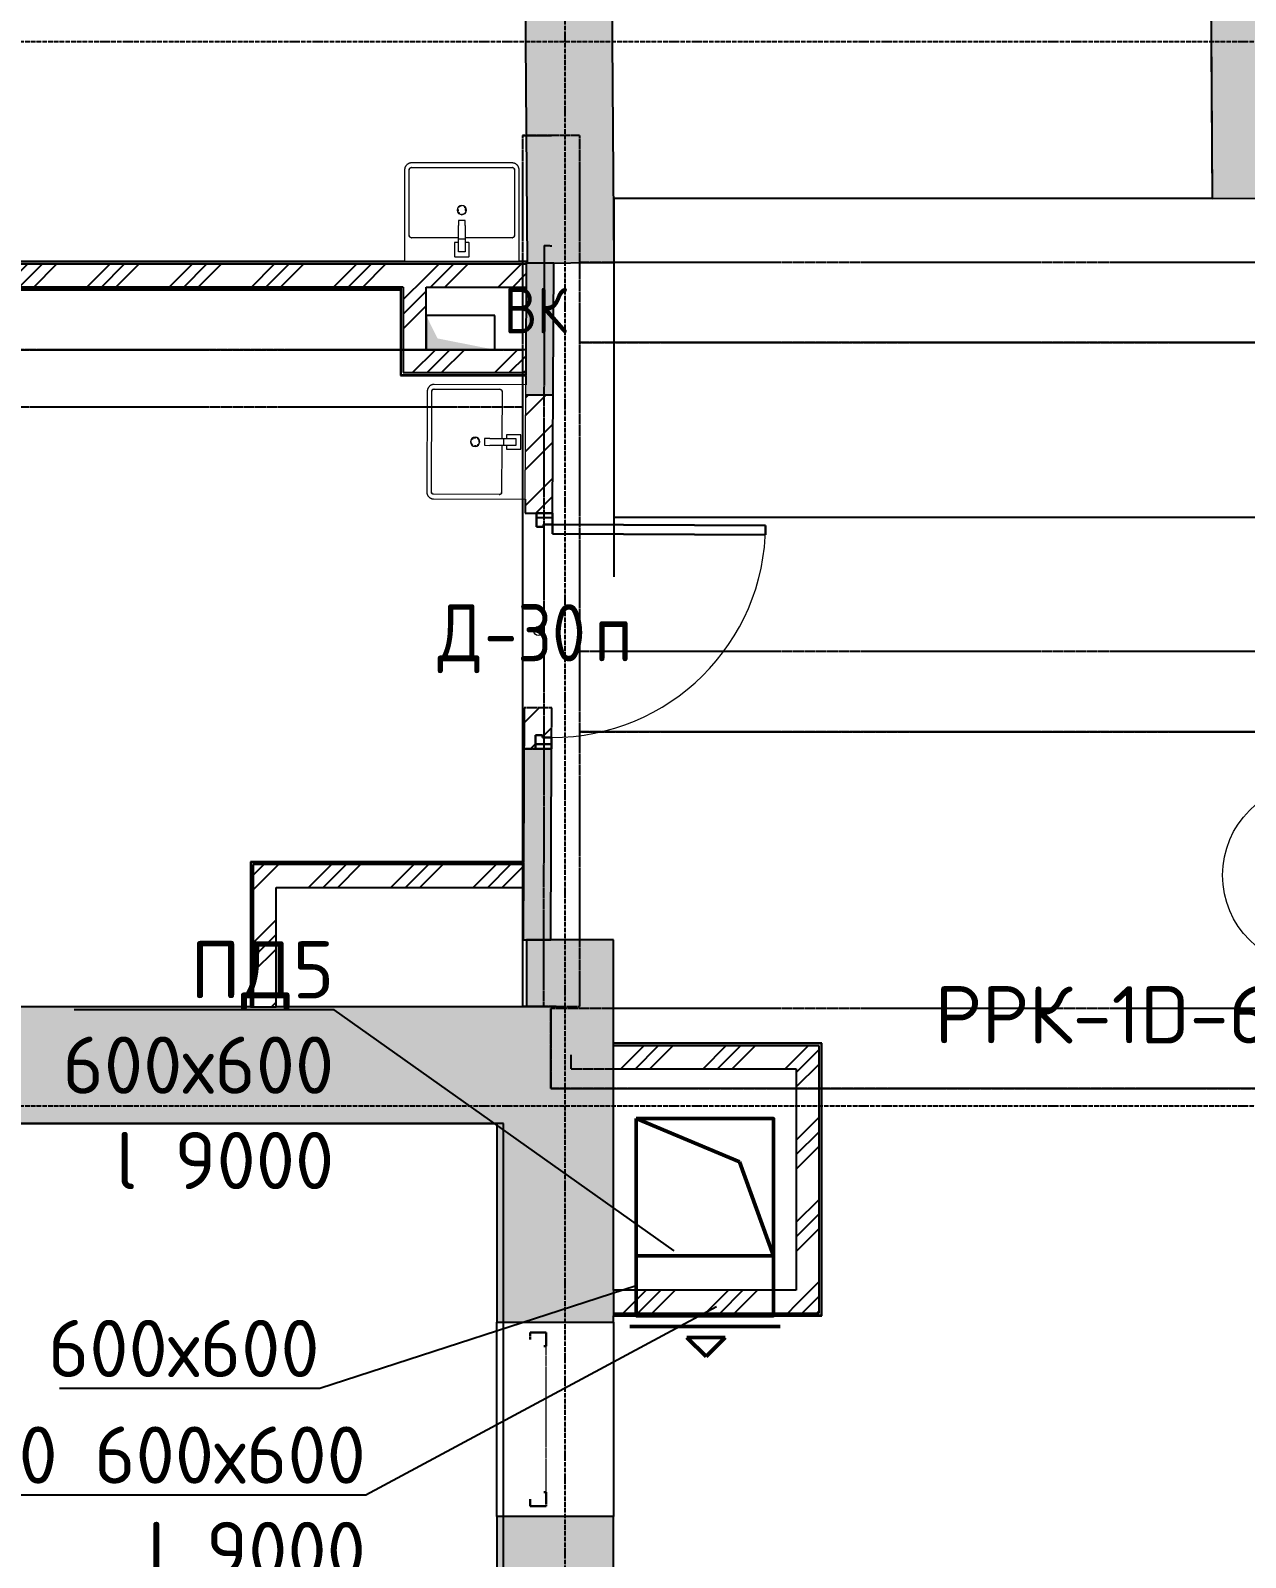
# Model space of a CAD drawing. Header units: millimetres. Extents: x -33838 to 476301, y -41806 to 120107.
# Drawn here: x 106364 to 111670, y 6783 to 13455 of the extents above; entities that cross this region are included whole.
import ezdxf
from ezdxf import colors
from ezdxf.entities.mleader import LeaderData, LeaderLine
from ezdxf.math import Vec2, Vec3

# ---------------------------------------------------------------- set-up
doc = ezdxf.new("R2010")
doc.units = ezdxf.units.MM
for name, pattern in [('ADSK_Линия сетки', [25, 20, -2.5, 0, -2.5]), ('ADSK_Сверху', [4.5, 3, -1.5]), ('ADSK_Снесено', [4.5, 3, -1.5])]:
    doc.linetypes.add(name, pattern=pattern)
for name, color, linetype, lineweight, true_color in [('_ Окна', 5, 'Continuous', 30, 0x0000ff), ('Линии', 7, 'Continuous', 9, 0x00a600), ('Стены внутренние', 5, 'Continuous', 18, 0x0000ff), ('Стены наружные', 1, 'ADSK_Снесено', 18, 0xff0000), ('Стены штриховка', 5, 'Continuous', 18, 0x0000ff)]:
    doc.layers.add(name, color=color, linetype=linetype, lineweight=lineweight, true_color=true_color)
for name, color, linetype, lineweight in [('Аннотация', 7, 'Continuous', 9), ('Двери', 251, 'Continuous', 18), ('Каркас', 7, 'Continuous', 18), ('Марки дверей', 7, 'Continuous', 20), ('Марки помещений', 7, 'Continuous', 20), ('Окна', 251, 'Continuous', 18), ('ПОДПОР', 1, 'Continuous', 50), ('Сантехника', 251, 'Continuous', 18), ('Узлы', 7, 'Continuous', 18)]:
    doc.layers.add(name, color=color, linetype=linetype, lineweight=lineweight)
doc.styles.add('GOST Common_1', font='GOST Common_0.ttf', dxfattribs={"width": 0.9, "height": 200})
doc.styles.add('GOST Common_2', font='GOST Common_0.ttf', dxfattribs={"width": 0.9, "height": 250})
doc.styles.add('ISOCPEUR', font='isocpeur.ttf', dxfattribs={"height": 250})
pattern_1 = [(45, (108139.4, 150), (-179.605, 179.605), []), (45, (108202.9, 150), (0, 359.2102), []), (45, (108075.9, 150), (0, 359.2102), [])]

# ---------------------------------------------------------------- blocks, each defined once
blk = doc.blocks.new('Витраж-тент со смещением вовне - 60мм 30 сдвиг-1466941-02 План 2-го этажа маркировочный')
at = {"layer": '_ Окна', "color": 161, "linetype": 'ADSK_Сверху', "true_color": 0xaaaaff}
for p, q in [((-379, 25), (-379, -45)), ((-379, 25), (-349, 25)), ((-379, -45), (-379, 25)), ((379, 25), (349, 25)), ((379, -45), (379, 25)), ((379, -45), (379, 25)), ((-319, -45), (-379, -45)), ((-319, -35), (-319, -45)), ((319, -35), (319, -45)), ((319, -45), (379, -45))]:
    blk.add_line(p, q, dxfattribs=at)
at = {"layer": 'Окна', "color": 161, "linetype": 'ADSK_Сверху', "true_color": 0xaaaaff}
blk.add_line((-319, -45), (319, -45), dxfattribs=at)
blk = doc.blocks.new('AC_Дверь_Однопольная - Д-30п 1030х2200h-1983132-02 План 2-го этажа маркировочный')
at = {"layer": 'Двери', "lineweight": 30}
for p, q in [((-465, 990), (-425, 990)), ((-465, 60), (-465, 990)), ((-425, 990), (-425, 60)), ((-515, 60), (-495, 60)), ((-515, -10), (-515, 60)), ((-495, 60), (-465, 60)), ((-495, -10), (-495, 60)), ((-495, 60), (-495, -10)), ((-425, 60), (-465, 60)), ((-465, 60), (-465, 20)), ((-465, 20), (-455, 20)), ((-455, 20), (-455, -10)), ((455, 20), (465, 20)), ((455, -10), (455, 20)), ((465, 60), (495, 60)), ((465, 20), (465, 60)), ((495, 60), (495, -10)), ((495, 60), (515, 60)), ((495, -10), (495, 60)), ((515, 60), (515, -10)), ((-495, -10), (-515, -10)), ((-455, -10), (-495, -10)), ((495, -10), (455, -10)), ((515, -10), (495, -10))]:
    blk.add_line(p, q, dxfattribs=at)
at = {"layer": 'Двери'}
blk.add_arc((-465, 60), 930, 0, 90, dxfattribs=at)
blk = doc.blocks.new('Parametric_Porcelain_bathroom_sink_20774 - 500х430мм-V216-02 План 2-го этажа маркировочный')
at = {"layer": 'Сантехника'}
for p, q in [((-125, 406), (-125, 6)), ((-105, 119.2), (-105, 406)), ((345, 436), (-95, 436)), ((-95, 416), (345, 416)), ((355, 406), (355, 119.2)), ((375, 6), (375, 406)), ((140, 185.1), (110, 185.1)), ((110, 185.1), (110, 162.1)), ((140, 185.1), (110, 185.1)), ((110, 102.5), (110, 162.1)), ((140, 162.1), (140, 185.1)), ((140, 162.1), (140, 102.5)), ((110, 109.2), (-95, 109.2)), ((93.2, 87.2), (93.2, 27.6)), ((110, 89.1), (95.1, 89.1)), ((110, 67.5), (110, 102.5)), ((140, 102.5), (110, 102.5)), ((110, 47.5), (110, 67.5)), ((345, 109.2), (140, 109.2)), ((140, 102.5), (140, 67.5)), ((154.6, 89.1), (140, 89.1)), ((140, 67.5), (140, 47.5)), ((156.5, 27.6), (156.5, 87.2)), ((-125, 6), (-120, 6)), ((-120, 6), (-115, 6)), ((-115, 6), (365, 6)), ((94.7, 26.1), (155, 26.1)), ((140, 47.5), (110, 47.5)), ((365, 6), (370, 6)), ((370, 6), (375, 6))]:
    blk.add_line(p, q, dxfattribs=at)
at = {"layer": 'Сантехника', "flags": 128}
for points in [[(-95, 436), (-96.2, 436), (-97.4, 435.9), (-98.6, 435.8), (-99.8, 435.6), (-101, 435.4), (-102.1, 435.1), (-103.3, 434.8), (-104.4, 434.5), (-105.6, 434.1), (-106.7, 433.6), (-107.8, 433.1), (-108.9, 432.6), (-109.9, 432), (-110.9, 431.4), (-111.9, 430.8), (-112.9, 430.1), (-113.9, 429.3), (-114.8, 428.6), (-115.7, 427.7), (-116.5, 426.9), (-117.3, 426), (-118.1, 425.1), (-118.9, 424.2), (-119.6, 423.2), (-120.2, 422.2), (-120.9, 421.2), (-121.5, 420.1), (-122, 419.1), (-122.5, 418), (-123, 416.9), (-123.4, 415.7), (-123.7, 414.6), (-124.1, 413.4), (-124.3, 412.3), (-124.6, 411.1), (-124.7, 409.9), (-124.9, 408.7), (-125, 407.5), (-125, 406.3), (-125, 406)], [(-105, 406), (-105, 406.4), (-105, 406.8), (-104.9, 407.2), (-104.9, 407.6), (-104.8, 408), (-104.7, 408.4), (-104.6, 408.8), (-104.5, 409.1), (-104.4, 409.5), (-104.2, 409.9), (-104, 410.3), (-103.9, 410.6), (-103.7, 411), (-103.5, 411.3), (-103.3, 411.6), (-103, 412), (-102.8, 412.3), (-102.5, 412.6), (-102.2, 412.9), (-102, 413.2), (-101.7, 413.4), (-101.4, 413.7), (-101.1, 414), (-100.7, 414.2), (-100.4, 414.4), (-100.1, 414.6), (-99.7, 414.8), (-99.4, 415), (-99, 415.2), (-98.6, 415.3), (-98.2, 415.5), (-97.9, 415.6), (-97.5, 415.7), (-97.1, 415.8), (-96.7, 415.9), (-96.3, 415.9), (-95.9, 416), (-95.5, 416), (-95.1, 416), (-95, 416)], [(-104.9, 407.3), (-105, 406.9), (-105, 406.5), (-105, 406.1), (-105, 406)], [(-101, 414), (-101.3, 413.8), (-101.6, 413.5), (-101.9, 413.2), (-102.2, 413), (-102.4, 412.7)], [(-95, 416), (-95.4, 416), (-95.8, 416), (-96.2, 415.9), (-96.6, 415.9)], [(375, 406), (375, 407.2), (374.9, 408.4), (374.8, 409.6), (374.6, 410.8), (374.4, 412), (374.1, 413.1), (373.8, 414.3), (373.5, 415.4), (373.1, 416.6), (372.6, 417.7), (372.1, 418.8), (371.6, 419.9), (371, 420.9), (370.4, 421.9), (369.8, 422.9), (369.1, 423.9), (368.3, 424.9), (367.6, 425.8), (366.7, 426.7), (365.9, 427.5), (365, 428.3), (364.1, 429.1), (363.2, 429.9), (362.2, 430.6), (361.2, 431.2), (360.2, 431.9), (359.1, 432.5), (358.1, 433), (357, 433.5), (355.9, 434), (354.7, 434.4), (353.6, 434.7), (352.4, 435.1), (351.3, 435.3), (350.1, 435.6), (348.9, 435.7), (347.7, 435.9), (346.5, 436), (345.3, 436), (345, 436)], [(346.3, 415.9), (345.9, 416), (345.5, 416), (345.1, 416), (345, 416)], [(345, 416), (345.4, 416), (345.8, 416), (346.2, 415.9), (346.6, 415.9), (347, 415.8), (347.4, 415.7), (347.8, 415.6), (348.1, 415.5), (348.5, 415.4), (348.9, 415.2), (349.3, 415), (349.6, 414.9), (350, 414.7), (350.3, 414.5), (350.6, 414.3), (351, 414), (351.3, 413.8), (351.6, 413.5), (351.9, 413.2), (352.2, 413), (352.4, 412.7), (352.7, 412.4), (353, 412.1), (353.2, 411.7), (353.4, 411.4), (353.6, 411.1), (353.8, 410.7), (354, 410.4), (354.2, 410), (354.3, 409.6), (354.5, 409.2), (354.6, 408.9), (354.7, 408.5), (354.8, 408.1), (354.9, 407.7), (354.9, 407.3), (355, 406.9), (355, 406.5), (355, 406.1), (355, 406)], [(353, 412), (352.8, 412.3), (352.5, 412.6), (352.2, 412.9), (352, 413.2), (351.7, 413.4)], [(355, 406), (355, 406.4), (355, 406.8), (354.9, 407.2), (354.9, 407.6)], [(-105, 119.2), (-105, 118.8), (-105, 118.4), (-104.9, 118), (-104.9, 117.6)], [(-95, 109.2), (-95.4, 109.2), (-95.8, 109.2), (-96.2, 109.2), (-96.6, 109.3), (-97, 109.4), (-97.4, 109.5), (-97.8, 109.6), (-98.1, 109.7), (-98.5, 109.8), (-98.9, 110), (-99.3, 110.1), (-99.6, 110.3), (-100, 110.5), (-100.3, 110.7), (-100.6, 110.9), (-101, 111.2), (-101.3, 111.4), (-101.6, 111.7), (-101.9, 111.9), (-102.2, 112.2), (-102.4, 112.5), (-102.7, 112.8), (-103, 113.1), (-103.2, 113.4), (-103.4, 113.8), (-103.6, 114.1), (-103.8, 114.5), (-104, 114.8), (-104.2, 115.2), (-104.3, 115.5), (-104.5, 115.9), (-104.6, 116.3), (-104.7, 116.7), (-104.8, 117.1), (-104.9, 117.5), (-104.9, 117.9), (-105, 118.3), (-105, 118.7), (-105, 119.1), (-105, 119.2)], [(-103, 113.2), (-102.8, 112.9), (-102.5, 112.6), (-102.2, 112.3), (-102, 112), (-101.7, 111.7)], [(-96.3, 109.3), (-95.9, 109.2), (-95.5, 109.2), (-95.1, 109.2), (-95, 109.2)], [(355, 119.2), (355, 118.8), (355, 118.4), (354.9, 118), (354.9, 117.6), (354.8, 117.2), (354.7, 116.8), (354.6, 116.4), (354.5, 116), (354.4, 115.6), (354.2, 115.3), (354, 114.9), (353.9, 114.6), (353.7, 114.2), (353.5, 113.9), (353.3, 113.5), (353, 113.2), (352.8, 112.9), (352.5, 112.6), (352.2, 112.3), (352, 112), (351.7, 111.7), (351.4, 111.5), (351.1, 111.2), (350.7, 111), (350.4, 110.8), (350.1, 110.5), (349.7, 110.4), (349.4, 110.2), (349, 110), (348.6, 109.9), (348.2, 109.7), (347.9, 109.6), (347.5, 109.5), (347.1, 109.4), (346.7, 109.3), (346.3, 109.3), (345.9, 109.2), (345.5, 109.2), (345.1, 109.2), (345, 109.2)], [(345, 109.2), (345.4, 109.2), (345.8, 109.2), (346.2, 109.2), (346.6, 109.3)], [(351, 111.2), (351.3, 111.4), (351.6, 111.7), (351.9, 111.9), (352.2, 112.2), (352.4, 112.5)], [(354.9, 117.9), (355, 118.3), (355, 118.7), (355, 119.1), (355, 119.2)]]:
    blk.add_lwpolyline(points, dxfattribs=at)
at = {"layer": 'Сантехника'}
for centre, radius, start, end in [((125, 230), 20, 0, 180), ((125, 230), 20, 180, 360), ((125, 230), 18.2, 165.15778, 180), ((125, 230), 18.2, 180, 191.34075), ((125, 230), 16.3, 175.36727, 180), ((125, 230), 16.3, 175.36727, 180), ((125, 230), 16.3, 180, 198.62064), ((125, 230), 16.3, 180, 198.62064), ((125, 230), 18.2, 208.98332, 218.99535), ((125, 230), 18.2, 95.84531, 146.66266), ((125, 230), 16.3, 216.87489, 225), ((125, 230), 16.3, 216.87489, 225), ((125, 230), 18.2, 225, 229.4056), ((125, 230), 18.2, 232.75928, 242.71908), ((125, 230), 18.2, 265.13096, 274.18327), ((125, 230), 18.2, 85.13096, 94.18327), ((125, 230), 18.2, 275.84531, 326.66266), ((125, 230), 18.2, 52.75928, 62.71908), ((125, 230), 16.3, 36.87489, 45), ((125, 230), 16.3, 36.87489, 45), ((125, 230), 18.2, 45, 49.4056), ((125, 230), 18.2, 28.98332, 39.73377), ((125, 230), 16.3, 0, 18.62064), ((125, 230), 16.3, 0, 18.62064), ((125, 230), 16.3, 355.36727, 360), ((125, 230), 16.3, 355.36727, 360), ((125, 230), 18.2, 345.15778, 360), ((125, 230), 18.2, 0, 11.34075), ((95.1, 87.2), 1.87, 90, 180), ((95.1, 87.2), 1.87, 120, 150), ((95.1, 87.2), 1.87, 120, 150), ((95.1, 87.2), 1.87, 120, 150), ((154.6, 87.2), 1.87, 0, 90), ((154.6, 87.2), 1.87, 30, 60), ((154.6, 87.2), 1.87, 30, 60), ((154.6, 87.2), 1.87, 30, 60), ((94.7, 27.6), 1.49, 180, 270), ((155, 27.6), 1.49, 270, 360)]:
    blk.add_arc(centre, radius, start, end, dxfattribs=at)
blk = doc.blocks.new('Parametric_Porcelain_bathroom_sink_20774 - 500х430мм-2098794-02 План 2-го этажа маркировочный')
at = {"layer": 'Сантехника'}
for p, q in [((-125, 410), (-125, 10)), ((-105, 123.2), (-105, 410)), ((345, 440), (-95, 440)), ((-95, 420), (345, 420)), ((355, 410), (355, 123.2)), ((375, 10), (375, 410)), ((140, 189.1), (110, 189.1)), ((110, 189.1), (110, 166.1)), ((140, 189.1), (110, 189.1)), ((110, 106.5), (110, 166.1)), ((140, 166.1), (140, 189.1)), ((140, 166.1), (140, 106.5)), ((110, 113.2), (-95, 113.2)), ((93.2, 91.2), (93.2, 31.6)), ((110, 93.1), (95.1, 93.1)), ((110, 71.5), (110, 106.5)), ((140, 106.5), (110, 106.5)), ((110, 51.5), (110, 71.5)), ((345, 113.2), (140, 113.2)), ((140, 106.5), (140, 71.5)), ((154.6, 93.1), (140, 93.1)), ((140, 71.5), (140, 51.5)), ((156.5, 31.6), (156.5, 91.2)), ((-125, 10), (-120, 10)), ((-120, 10), (-115, 10)), ((-115, 10), (365, 10)), ((94.7, 30.1), (155, 30.1)), ((140, 51.5), (110, 51.5)), ((365, 10), (370, 10)), ((370, 10), (375, 10))]:
    blk.add_line(p, q, dxfattribs=at)
at = {"layer": 'Сантехника', "flags": 128}
for points in [[(-95, 440), (-96.2, 440), (-97.4, 439.9), (-98.6, 439.8), (-99.8, 439.6), (-101, 439.4), (-102.1, 439.1), (-103.3, 438.8), (-104.4, 438.5), (-105.6, 438.1), (-106.7, 437.6), (-107.8, 437.1), (-108.9, 436.6), (-109.9, 436), (-110.9, 435.4), (-111.9, 434.8), (-112.9, 434.1), (-113.9, 433.3), (-114.8, 432.6), (-115.7, 431.7), (-116.5, 430.9), (-117.3, 430), (-118.1, 429.1), (-118.9, 428.2), (-119.6, 427.2), (-120.2, 426.2), (-120.9, 425.2), (-121.5, 424.1), (-122, 423.1), (-122.5, 422), (-123, 420.9), (-123.4, 419.7), (-123.7, 418.6), (-124.1, 417.4), (-124.3, 416.3), (-124.6, 415.1), (-124.7, 413.9), (-124.9, 412.7), (-125, 411.5), (-125, 410.3), (-125, 410)], [(-105, 410), (-105, 410.4), (-105, 410.8), (-104.9, 411.2), (-104.9, 411.6), (-104.8, 412), (-104.7, 412.4), (-104.6, 412.8), (-104.5, 413.1), (-104.4, 413.5), (-104.2, 413.9), (-104, 414.3), (-103.9, 414.6), (-103.7, 415), (-103.5, 415.3), (-103.3, 415.6), (-103, 416), (-102.8, 416.3), (-102.5, 416.6), (-102.2, 416.9), (-102, 417.2), (-101.7, 417.4), (-101.4, 417.7), (-101.1, 418), (-100.7, 418.2), (-100.4, 418.4), (-100.1, 418.6), (-99.7, 418.8), (-99.4, 419), (-99, 419.2), (-98.6, 419.3), (-98.2, 419.5), (-97.9, 419.6), (-97.5, 419.7), (-97.1, 419.8), (-96.7, 419.9), (-96.3, 419.9), (-95.9, 420), (-95.5, 420), (-95.1, 420), (-95, 420)], [(-104.9, 411.3), (-105, 410.9), (-105, 410.5), (-105, 410.1), (-105, 410)], [(-101, 418), (-101.3, 417.8), (-101.6, 417.5), (-101.9, 417.2), (-102.2, 417), (-102.4, 416.7)], [(-95, 420), (-95.4, 420), (-95.8, 420), (-96.2, 419.9), (-96.6, 419.9)], [(375, 410), (375, 411.2), (374.9, 412.4), (374.8, 413.6), (374.6, 414.8), (374.4, 416), (374.1, 417.1), (373.8, 418.3), (373.5, 419.4), (373.1, 420.6), (372.6, 421.7), (372.1, 422.8), (371.6, 423.9), (371, 424.9), (370.4, 425.9), (369.8, 426.9), (369.1, 427.9), (368.3, 428.9), (367.6, 429.8), (366.7, 430.7), (365.9, 431.5), (365, 432.3), (364.1, 433.1), (363.2, 433.9), (362.2, 434.6), (361.2, 435.2), (360.2, 435.9), (359.1, 436.5), (358.1, 437), (357, 437.5), (355.9, 438), (354.7, 438.4), (353.6, 438.7), (352.4, 439.1), (351.3, 439.3), (350.1, 439.6), (348.9, 439.7), (347.7, 439.9), (346.5, 440), (345.3, 440), (345, 440)], [(346.3, 419.9), (345.9, 420), (345.5, 420), (345.1, 420), (345, 420)], [(345, 420), (345.4, 420), (345.8, 420), (346.2, 419.9), (346.6, 419.9), (347, 419.8), (347.4, 419.7), (347.8, 419.6), (348.1, 419.5), (348.5, 419.4), (348.9, 419.2), (349.3, 419), (349.6, 418.9), (350, 418.7), (350.3, 418.5), (350.6, 418.3), (351, 418), (351.3, 417.8), (351.6, 417.5), (351.9, 417.2), (352.2, 417), (352.4, 416.7), (352.7, 416.4), (353, 416.1), (353.2, 415.7), (353.4, 415.4), (353.6, 415.1), (353.8, 414.7), (354, 414.4), (354.2, 414), (354.3, 413.6), (354.5, 413.2), (354.6, 412.9), (354.7, 412.5), (354.8, 412.1), (354.9, 411.7), (354.9, 411.3), (355, 410.9), (355, 410.5), (355, 410.1), (355, 410)], [(353, 416), (352.8, 416.3), (352.5, 416.6), (352.2, 416.9), (352, 417.2), (351.7, 417.4)], [(355, 410), (355, 410.4), (355, 410.8), (354.9, 411.2), (354.9, 411.6)], [(-105, 123.2), (-105, 122.8), (-105, 122.4), (-104.9, 122), (-104.9, 121.6)], [(-95, 113.2), (-95.4, 113.2), (-95.8, 113.2), (-96.2, 113.2), (-96.6, 113.3), (-97, 113.4), (-97.4, 113.5), (-97.8, 113.6), (-98.1, 113.7), (-98.5, 113.8), (-98.9, 114), (-99.3, 114.1), (-99.6, 114.3), (-100, 114.5), (-100.3, 114.7), (-100.6, 114.9), (-101, 115.2), (-101.3, 115.4), (-101.6, 115.7), (-101.9, 115.9), (-102.2, 116.2), (-102.4, 116.5), (-102.7, 116.8), (-103, 117.1), (-103.2, 117.4), (-103.4, 117.8), (-103.6, 118.1), (-103.8, 118.5), (-104, 118.8), (-104.2, 119.2), (-104.3, 119.5), (-104.5, 119.9), (-104.6, 120.3), (-104.7, 120.7), (-104.8, 121.1), (-104.9, 121.5), (-104.9, 121.9), (-105, 122.3), (-105, 122.7), (-105, 123.1), (-105, 123.2)], [(-103, 117.2), (-102.8, 116.9), (-102.5, 116.6), (-102.2, 116.3), (-102, 116), (-101.7, 115.7)], [(-96.3, 113.3), (-95.9, 113.2), (-95.5, 113.2), (-95.1, 113.2), (-95, 113.2)], [(355, 123.2), (355, 122.8), (355, 122.4), (354.9, 122), (354.9, 121.6), (354.8, 121.2), (354.7, 120.8), (354.6, 120.4), (354.5, 120), (354.4, 119.6), (354.2, 119.3), (354, 118.9), (353.9, 118.6), (353.7, 118.2), (353.5, 117.9), (353.3, 117.5), (353, 117.2), (352.8, 116.9), (352.5, 116.6), (352.2, 116.3), (352, 116), (351.7, 115.7), (351.4, 115.5), (351.1, 115.2), (350.7, 115), (350.4, 114.8), (350.1, 114.5), (349.7, 114.4), (349.4, 114.2), (349, 114), (348.6, 113.9), (348.2, 113.7), (347.9, 113.6), (347.5, 113.5), (347.1, 113.4), (346.7, 113.3), (346.3, 113.3), (345.9, 113.2), (345.5, 113.2), (345.1, 113.2), (345, 113.2)], [(345, 113.2), (345.4, 113.2), (345.8, 113.2), (346.2, 113.2), (346.6, 113.3)], [(351, 115.2), (351.3, 115.4), (351.6, 115.7), (351.9, 115.9), (352.2, 116.2), (352.4, 116.5)], [(354.9, 121.9), (355, 122.3), (355, 122.7), (355, 123.1), (355, 123.2)]]:
    blk.add_lwpolyline(points, dxfattribs=at)
at = {"layer": 'Сантехника'}
for centre, radius, start, end in [((125, 230), 20, 0, 180), ((125, 230), 20, 180, 360), ((125, 230), 18.2, 165.15778, 180), ((125, 230), 18.2, 180, 191.34075), ((125, 230), 16.3, 175.36727, 180), ((125, 230), 16.3, 175.36727, 180), ((125, 230), 16.3, 180, 198.62064), ((125, 230), 16.3, 180, 198.62064), ((125, 230), 18.2, 208.98332, 219.73377), ((125, 230), 18.2, 95.84531, 146.66266), ((125, 230), 16.3, 216.87489, 225), ((125, 230), 16.3, 216.87489, 225), ((125, 230), 18.2, 225, 229.4056), ((125, 230), 18.2, 232.75928, 242.71908), ((125, 230), 18.2, 265.13096, 274.18327), ((125, 230), 18.2, 85.13096, 94.18327), ((125, 230), 18.2, 275.84531, 326.66266), ((125, 230), 18.2, 52.75928, 62.71908), ((125, 230), 16.3, 36.87489, 45), ((125, 230), 16.3, 36.87489, 45), ((125, 230), 18.2, 45, 49.4056), ((125, 230), 18.2, 28.98332, 39.73377), ((125, 230), 16.3, 0, 18.62064), ((125, 230), 16.3, 0, 18.62064), ((125, 230), 16.3, 355.36727, 360), ((125, 230), 16.3, 355.36727, 360), ((125, 230), 18.2, 345.15778, 360), ((125, 230), 18.2, 0, 11.34075), ((95.1, 91.2), 1.87, 90, 180), ((95.1, 91.2), 1.87, 120, 150), ((95.1, 91.2), 1.87, 120, 150), ((95.1, 91.2), 1.87, 120, 150), ((154.6, 91.2), 1.87, 0, 90), ((154.6, 91.2), 1.87, 30, 60), ((154.6, 91.2), 1.87, 30, 60), ((154.6, 91.2), 1.87, 30, 60), ((94.7, 31.6), 1.49, 180, 270), ((155, 31.6), 1.49, 270, 360)]:
    blk.add_arc(centre, radius, start, end, dxfattribs=at)
blk = doc.blocks.new('ADSK_Марка_Помещение_ОдноЗначение - Номер-247393-02 План 2-го этажа маркировочный')
at = {"layer": 'Марки помещений'}
blk.add_circle((0, 0), 4, dxfattribs=at)
blk = doc.blocks.new('ADSK_Марка_Дверь - Типоразмер_ADSK_Марка-58376-02 План 2-го этажа маркировочный')
at = {"layer": 'Марки дверей', "lineweight": 9}
blk.add_circle((0, 0), 0.2, dxfattribs=at)

msp = doc.modelspace()

# ---------------------------------------------------------------- hatches: boundary and pattern name
at = {"layer": 'Стены внутренние', "lineweight": 25, "true_color": 0x636466}
h = msp.add_hatch(color=251, dxfattribs=at)
h.paths.add_polyline_path([(108532.47753, 12438.67457), (108912.46838, 12441.31185), (108877.22494, 17519.34346), (108497.23409, 17516.70619), (108531.75911, 12542.18787)])
h.paths.add_polyline_path([(108486.82378, 19016.67006), (108866.81463, 19019.30734), (108856.11476, 20560.99148), (108476.10561, 20560.99148), (108483.65419, 19473.35823)])
for points in [[(111524.61942, 12721.13609), (111904.61833, 12722.6275), (111849.52038, 20558.63165), (111572.89859, 20558.63165), (111572.79445, 20560.99148), (111469.49439, 20560.99148), (111523.73081, 12847.51427)], [(108764.85396, 9189.25245), (108910.19304, 9189.25245), (108910.19304, 9482.25245), (108530.19304, 9482.25245), (108530.19304, 9189.25245), (108670.68535, 9189.25245)]]:
    msp.add_hatch(color=251, dxfattribs=at).paths.add_polyline_path(points)
h = msp.add_hatch(dxfattribs=at)
h.set_pattern_fill('FP_1', color=251, style=0, pattern_type=2)
h.set_pattern_definition(pattern_1)
h.paths.add_polyline_path([(107916.19753, 12334.01608), (107991.63248, 12334.01608), (107991.63248, 12434.01608), (102558.59442, 12434.01608), (102558.59442, 12334.01608), (107598.53238, 12334.01608)])
h = msp.add_hatch(dxfattribs=at)
h.set_pattern_fill('FP_1', color=251, style=0, pattern_type=2)
h.set_pattern_definition(pattern_1)
h.paths.add_polyline_path([(107991.63248, 12059.86915), (108091.63248, 12059.86915), (108091.63248, 12434.01608), (107991.63248, 12434.01608), (107991.63248, 12109.36663)])
h = msp.add_hatch(dxfattribs=at)
h.set_pattern_fill('FP_1', color=251, style=0, pattern_type=2)
h.set_pattern_definition(pattern_1)
h.paths.add_polyline_path([(108233.86268, 12334.01608), (108528.41221, 12334.01608), (108528.86632, 12434.01608), (108091.63248, 12434.01608), (108091.63248, 12334.01608)])
h = msp.add_hatch(color=251, dxfattribs=at)
h.paths.add_polyline_path([(108635.46332, 9482.25245), (108639.24939, 10315.98671), (108519.24815, 10315.98671), (108515.46332, 9482.52491), (108575.4627, 9482.25245)])
h.paths.add_polyline_path([(108646.27498, 11863.10181), (108648.88925, 12438.79363), (108528.88747, 12438.67457), (108526.44818, 11863.64595), (108551.52783, 11863.53206)])
h = msp.add_hatch(dxfattribs=at)
h.set_pattern_fill('FP_1', color=251, style=0, pattern_type=2)
h.set_pattern_definition(pattern_1)
h.paths.add_polyline_path([(108526.27622, 11959.86915), (108526.71317, 11959.86915), (108526.27622, 12059.86915), (107991.63248, 12059.86915), (107991.63248, 11959.86915), (108233.86268, 11959.86915)])
h = msp.add_hatch(dxfattribs=at)
h.set_pattern_fill('FP_2', color=251, style=0, pattern_type=2)
h.set_pattern_definition([(45, (108139.4, 150), (-117.8655, 117.8655), []), (45, (108217.98, 150), (-117.8655, 117.8655), [])])
h.paths.add_polyline_path([(108643.92667, 11345.97609), (108646.27498, 11863.10181), (108526.27622, 11863.64673), (108524.24578, 11346.51957), (108573.92739, 11346.29396)])
at = {"layer": 'Стены внутренние', "linetype": 'ADSK_Снесено', "lineweight": 25, "true_color": 0x636466}
h = msp.add_hatch(dxfattribs=at)
h.set_pattern_fill('FP_4', color=251, style=0, pattern_type=2)
h.set_pattern_definition([(45, (108139.4, 150), (-70.7107, 70.7107), [])])
h.paths.add_polyline_path([(108569.25011, 10316.30458), (108569.52257, 10376.30396), (108599.52226, 10376.16773), (108599.52226, 10366.16763), (108639.47644, 10365.98619), (108639.24939, 10495.13318), (108520.06413, 10495.67441), (108519.25063, 10316.53164)])
at = {"layer": 'Стены внутренние', "lineweight": 25, "true_color": 0x636466}
h = msp.add_hatch(dxfattribs=at)
h.set_pattern_fill('FP_1', color=251, style=0, pattern_type=2)
h.set_pattern_definition(pattern_1)
h.paths.add_polyline_path([(107436.63248, 9189.25245), (107436.63248, 9810.33716), (107336.63248, 9810.33716), (107336.63248, 9189.25245)])
h = msp.add_hatch(dxfattribs=at)
h.set_pattern_fill('FP_1', color=251, style=0, pattern_type=2)
h.set_pattern_definition(pattern_1)
h.paths.add_polyline_path([(108233.86268, 9710.33716), (108516.49784, 9710.33716), (108516.95195, 9810.33716), (107436.63248, 9810.33716), (107436.63248, 9710.33716)])
h = msp.add_hatch(dxfattribs=at)
h.set_pattern_fill('FP_1', color=251, style=0, pattern_type=2)
h.set_pattern_definition(pattern_1)
h.paths.add_polyline_path([(109707.77765, 8918.39612), (109707.77765, 9018.39612), (108910.19304, 9018.39612), (108910.19304, 8918.39612), (109504.52328, 8918.39612)])
h = msp.add_hatch(dxfattribs=at)
h.set_pattern_fill('FP_1', color=251, style=0, pattern_type=2)
h.set_pattern_definition(pattern_1)
h.paths.add_polyline_path([(109807.77765, 7851.38518), (109807.77765, 9018.39612), (109707.77765, 9018.39612), (109707.77765, 7851.38518)])
h = msp.add_hatch(dxfattribs=at)
h.set_pattern_fill('FP_1', color=251, style=0, pattern_type=2)
h.set_pattern_definition(pattern_1)
h.paths.add_polyline_path([(108910.19304, 7851.38518), (109707.77765, 7851.38518), (109707.77765, 7951.38518), (108910.19304, 7951.38518)])
at = {"layer": 'Стены наружные', "linetype": 'Continuous', "lineweight": 25, "true_color": 0x636466}
msp.add_hatch(color=251, dxfattribs=at).paths.add_polyline_path([(106963.20208, 8679.25245), (108910.19304, 8679.25245), (108910.19304, 9189.25245), (101998.3575, 9189.25245), (101998.3575, 8679.25245), (104421.88087, 8679.25245)])
h = msp.add_hatch(color=251, dxfattribs=at)
h.paths.add_polyline_path([(108910.19304, 422.0206), (108910.19304, 1412.1159), (108400.19304, 1412.1159), (108400.19304, 422.0206), (108781.75821, 422.0206)])
h.paths.add_polyline_path([(108781.75821, 2262.1159), (108910.19304, 2262.1159), (108910.19304, 3293.48647), (108400.19304, 3293.48647), (108400.19304, 2262.1159), (108779.73866, 2262.1159)])
h.paths.add_polyline_path([(108777.09317, 4143.48647), (108910.19304, 4143.48647), (108910.19304, 5135.14071), (108400.19304, 5135.14071), (108400.19304, 4143.48647), (108770.96098, 4143.48647)])
h.paths.add_polyline_path([(108781.75821, 5985.14071), (108910.19304, 5985.14071), (108910.19304, 6962.01708), (108400.19304, 6962.01708), (108400.19304, 5985.14071), (108774.50352, 5985.14071)])
h.paths.add_polyline_path([(108770.96098, 7812.01708), (108910.19304, 7812.01708), (108910.19304, 8679.25245), (108400.19304, 8679.25245), (108400.19304, 7812.01708)])
at = {"layer": 'Узлы', "lineweight": 25, "true_color": 0x636466}
msp.add_hatch(color=251, dxfattribs=at).paths.add_polyline_path([(108391.63248, 12059.86915), (108141.12995, 12109.36663), (108091.63248, 12209.86915), (108091.63248, 12059.86915), (108233.86268, 12059.86915)])

# ---------------------------------------------------------------- linework, layer by layer
at = {"linetype": 'ADSK_Линия сетки', "lineweight": 25}
for p, q in [((108699.30993, -3863.55169), (108699.30993, 44571.85247)), ((97053.17482, 13406.78828), (165281.11784, 13406.78828)), ((97053.17482, 8756.78828), (165281.11784, 8756.78828))]:
    msp.add_line(p, q, dxfattribs=at)
at = {"color": 251, "lineweight": 25, "true_color": 0x636466}
for points in [[(154172.61168, 21084.05859), (154172.61168, 43909.20652), (164172.01721, 43909.20652), (164353.34879, 8682.30207), (158072.80028, 8682.30207), (158072.80028, 300.23165), (150176.33128, 300.23165), (150176.33128, 2256.78828), (139375.37313, 2336.47811), (139475.79504, 2335.73719), (139475.79504, -2582.56685), (127112.04326, -2582.56685), (127112.04326, 2336.47811), (116412.39698, 2336.47811), (116412.39698, 422.0206), (108429.89827, 456.78828), (108429.89827, 8679.25245)], [(108429.89827, 8679.25245), (101998.3575, 8679.25245), (101860.64834, 43878.86858), (112082.89859, 43878.86858), (112082.89859, 21068.63165), (111469.49439, 21068.63165), (111521.03284, 13231.21845)], [(108910.52572, 11328.12025), (154861.07324, 11328.12025), (154859.2518, 21054.56631), (154172.61168, 21084.05859)], [(111521.03284, 13231.21845), (111524.61884, 12721.21845), (108910.52572, 12721.21845), (108910.52572, 11068.39612)]]:
    msp.add_lwpolyline(points, dxfattribs=at)
at = {"layer": 'Каркас', "color": 251, "linetype": 'ADSK_Сверху', "lineweight": 25, "true_color": 0x636466}
for p, q in [((108761.6844, 12995.57109), (108511.6844, 12995.57109)), ((108511.6844, 12995.57109), (108639.01854, 12995.57109)), ((108511.6844, 12995.57109), (108511.6844, 12059.86915)), ((108511.6844, 12995.57109), (108511.6844, 9190.33716)), ((108761.6844, 12995.57109), (108761.6844, 12441.09652)), ((108761.6844, 12441.09652), (108761.6844, 12091.09652)), ((115929.11068, 12441.09652), (108761.6844, 12441.09652)), ((115929.11068, 12441.09652), (108761.6844, 12441.09652)), ((108761.6844, 12091.09652), (115929.11068, 12091.09652)), ((115929.11068, 12091.09652), (108761.6844, 12091.09652)), ((108761.6844, 12091.09652), (108761.6844, 10741.09652)), ((108511.6844, 12059.86915), (102142.11399, 12059.86915)), ((102142.11399, 12059.86915), (108511.6844, 12059.86915)), ((108511.6844, 12059.86915), (108511.6844, 11809.86915)), ((102142.11399, 11809.86915), (108511.6844, 11809.86915)), ((102142.11399, 11809.86915), (108511.6844, 11809.86915)), ((108511.6844, 11809.86915), (108511.6844, 9190.33716)), ((108761.6844, 10741.09652), (108761.6844, 10391.09652)), ((115929.11068, 10741.09652), (108761.6844, 10741.09652)), ((115929.11068, 10741.09652), (108761.6844, 10741.09652)), ((108761.6844, 10391.09652), (115929.11068, 10391.09652)), ((115929.11068, 10391.09652), (108761.6844, 10391.09652)), ((108761.6844, 10391.09652), (108761.6844, 9190.33716)), ((108659.61567, 9190.33716), (108511.6844, 9190.33716)), ((108511.6844, 9190.33716), (108761.6844, 9190.33716)), ((108636.6844, 8831.78828), (108636.6844, 9181.78828)), ((108636.6844, 9181.78828), (108636.6844, 8831.78828)), ((115929.11068, 9181.78828), (108636.6844, 9181.78828)), ((115929.11068, 9181.78828), (108636.6844, 9181.78828)), ((108636.6844, 8831.78828), (116179.11068, 8831.78828)), ((116179.11068, 8831.78828), (108636.6844, 8831.78828))]:
    msp.add_line(p, q, dxfattribs=at)
at = {"layer": 'Линии', "color": 251, "lineweight": 25, "true_color": 0x636466}
for p, q in [((108091.63248, 12209.86915), (108091.63248, 12059.86915)), ((108391.63248, 12209.86915), (108091.63248, 12209.86915)), ((108391.63248, 12059.86915), (108391.63248, 12209.86915)), ((108091.63248, 12059.86915), (108391.63248, 12059.86915))]:
    msp.add_line(p, q, dxfattribs=at)
at = {"layer": 'ПОДПОР'}
for p, q in [((109459.48657, 8512.12101), (109008.98534, 8700.57448)), ((109608.98534, 8100.57448), (109459.48657, 8512.12101)), ((109637.24187, 7792.35431), (108980.72881, 7792.35431)), ((109397.83309, 7744.78905), (109229.61507, 7744.78905)), ((109229.61507, 7744.78905), (109313.72408, 7660.68004)), ((109313.72408, 7660.68004), (109397.83309, 7744.78905))]:
    msp.add_line(p, q, dxfattribs=at)
for points in [[(109008.98534, 8700.57448), (109608.98534, 8700.57448), (109608.98534, 8100.57448), (109008.98534, 8100.57448)], [(109008.98534, 8100.57448), (109608.98534, 8100.57448), (109608.98534, 7839.38518), (109008.98534, 7839.38518)]]:
    msp.add_lwpolyline(points, close=True, dxfattribs=at)
at = {"layer": 'Стены внутренние', "color": 251, "lineweight": 25, "true_color": 0x636466}
for p, q in [((111488.81704, 17812.93302), (111524.61942, 12721.13609)), ((108497.23409, 17516.70619), (108532.47753, 12438.67457)), ((108912.46838, 12441.31185), (108877.22494, 17519.34346)), ((111524.61942, 12721.13609), (112731.68946, 12725.87355)), ((107997.59694, 12446.01608), (102558.59442, 12446.01608)), ((108528.92081, 12446.01608), (108497.2562, 12446.01608)), ((108528.92081, 12446.01608), (108526.66776, 11949.86915)), ((108648.88925, 12438.79363), (108528.89049, 12439.33855)), ((108532.47753, 12438.67457), (108912.46838, 12441.31185)), ((108643.92667, 11345.97609), (108648.88925, 12438.79363)), ((102558.59442, 12322.01608), (107979.63248, 12322.01608)), ((107979.63248, 12322.01608), (107979.63248, 11947.86915)), ((108091.63248, 12059.86915), (108091.63248, 12334.01608)), ((108091.63248, 12334.01608), (108528.41221, 12334.01608)), ((108527.16728, 12059.86915), (108091.63248, 12059.86915)), ((107979.63248, 11947.86915), (108526.65868, 11947.86915)), ((108526.65868, 11947.86915), (108526.47012, 11906.34487)), ((108526.27622, 11863.64673), (108646.27498, 11863.10181)), ((108524.20114, 11406.69077), (108523.9279, 11346.52102)), ((108523.9279, 11346.52102), (108573.92739, 11346.29396)), ((108520.06413, 10495.67441), (108517.00644, 9822.33716)), ((108569.25011, 10316.30458), (108519.25063, 10316.53164)), ((108635.46209, 9481.97998), (108639.24939, 10315.98671)), ((107324.63248, 9822.33716), (107324.63248, 9189.25245)), ((108517.00644, 9822.33716), (107324.63248, 9822.33716)), ((108516.99736, 9820.33716), (108515.46332, 9482.52491)), ((107436.63248, 9189.25245), (107436.63248, 9710.33716)), ((107436.63248, 9710.33716), (108516.49784, 9710.33716)), ((108515.46332, 9482.52491), (108635.46209, 9481.97998)), ((108910.19304, 9482.25245), (108530.19304, 9482.25245)), ((108530.19304, 9482.25245), (108530.19304, 9189.25245)), ((108910.19304, 9189.25245), (108910.19304, 9482.25245)), ((107326.63248, 9189.25245), (107436.63248, 9189.25245)), ((109819.77765, 9030.39612), (108910.19304, 9030.39612)), ((109819.77765, 7839.38518), (109819.77765, 9030.39612)), ((108910.19304, 8918.39612), (109707.77765, 8918.39612)), ((109707.77765, 8918.39612), (109707.77765, 7951.38518)), ((109707.77765, 7951.38518), (108910.19304, 7951.38518)), ((108910.19304, 7951.38518), (108910.19304, 7841.38518)), ((108910.19304, 7839.38518), (109819.77765, 7839.38518))]:
    msp.add_line(p, q, dxfattribs=at)
at = {"layer": 'Стены внутренние', "color": 251, "linetype": 'ADSK_Сверху', "lineweight": 25, "true_color": 0x636466}
for p, q in [((108606.61523, 12514.64918), (108604.29715, 9190.33716)), ((108606.61523, 12514.64918), (108641.62182, 12514.62477)), ((108659.62154, 9189.25245), (108604.2964, 9189.25245)), ((108724.10756, 8918.39612), (108724.15079, 8980.39763)), ((109807.77765, 8427.31568), (109807.77765, 8980.39763)), ((108724.10756, 8918.39612), (109707.77765, 8918.39612)), ((109707.77765, 8918.39612), (109707.77765, 8427.31568))]:
    msp.add_line(p, q, dxfattribs=at)
at = {"layer": 'Стены внутренние', "color": 251, "linetype": 'ADSK_Снесено', "lineweight": 25, "true_color": 0x636466}
for p, q in [((108640.06289, 10495.12949), (108520.06413, 10495.67441)), ((108639.47644, 10365.98619), (108640.06289, 10495.12949)), ((108519.25063, 10316.53164), (108569.25011, 10316.30458))]:
    msp.add_line(p, q, dxfattribs=at)
at = {"layer": 'Стены наружные', "color": 251, "linetype": 'Continuous', "lineweight": 25, "true_color": 0x636466}
for p, q in [((107324.63248, 9189.25245), (102508.3575, 9189.25245)), ((108530.19304, 9189.25245), (107436.63248, 9189.25245)), ((108910.19304, 7951.38518), (108910.19304, 9189.25245)), ((101998.3575, 8679.25245), (108400.19304, 8679.25245)), ((108400.19304, 8679.25245), (108400.19304, 7812.01708)), ((108400.19304, 7812.01708), (108910.19304, 7812.01708)), ((108400.19304, 6962.01708), (108400.19304, 7812.01708)), ((108910.19304, 7812.01708), (108910.19304, 7839.38518)), ((108910.19304, 7812.01708), (108910.19304, 6962.01708)), ((108400.19304, 6962.01708), (108400.19304, 5985.14071)), ((108910.19304, 6962.01708), (108400.19304, 6962.01708)), ((108910.19304, 5985.14071), (108910.19304, 6962.01708))]:
    msp.add_line(p, q, dxfattribs=at)
at = {"layer": 'Стены штриховка', "color": 251, "lineweight": 25, "true_color": 0x636466}
for p, q in [((108528.91173, 12444.01608), (102558.59442, 12444.01608)), ((108528.86632, 12434.01608), (102558.59442, 12434.01608)), ((107979.63248, 12444.01608), (107979.63248, 12446.01608)), ((107991.63248, 12444.01608), (107991.63248, 12446.01608)), ((107991.63248, 12334.01608), (102558.59442, 12334.01608)), ((107979.63248, 12324.01608), (102558.59442, 12324.01608)), ((107981.63248, 12334.01608), (107981.63248, 11947.86915)), ((107991.63248, 12334.01608), (107991.63248, 11959.86915)), ((107981.63248, 11959.86915), (107979.63248, 11959.86915)), ((107979.63248, 11949.86915), (108526.66776, 11949.86915)), ((107991.63248, 11959.86915), (108526.71317, 11959.86915)), ((108526.65868, 11947.86915), (108526.66776, 11949.86915)), ((108516.99736, 9820.33716), (107324.63248, 9820.33716)), ((107326.63248, 9822.33716), (107326.63248, 9189.25245)), ((107336.63248, 9820.33716), (107336.63248, 9822.33716)), ((107336.63248, 9810.33716), (107336.63248, 9189.25245)), ((108516.95195, 9810.33716), (107336.63248, 9810.33716)), ((108516.99736, 9820.33716), (108517.00644, 9822.33716)), ((107324.63248, 9189.25245), (107326.63248, 9189.25245)), ((109819.77765, 9028.39612), (108910.19304, 9028.39612)), ((109807.77765, 9018.39612), (108910.19304, 9018.39612)), ((109807.77765, 9030.39612), (109807.77765, 9028.39612)), ((109807.77765, 7851.38518), (109807.77765, 9018.39612)), ((109817.77765, 7839.38518), (109817.77765, 9030.39612)), ((108910.19304, 7851.38518), (109807.77765, 7851.38518)), ((108910.19304, 7841.38518), (108910.19304, 7839.38518)), ((108910.19304, 7841.38518), (109819.77765, 7841.38518)), ((109807.77765, 7841.38518), (109807.77765, 7839.38518))]:
    msp.add_line(p, q, dxfattribs=at)

# ---------------------------------------------------------------- block references
at = {"layer": '_ Окна', "color": 251, "linetype": 'ADSK_Сверху', "lineweight": 25, "true_color": 0x636466, "rotation": 89.99999999999993}
msp.add_blockref('Витраж-тент со смещением вовне - 60мм 30 сдвиг-1466941-02 План 2-го этажа маркировочный', (108570.19304, 7387.01708), dxfattribs=at)
at = {"layer": 'Двери', "color": 251, "lineweight": 25, "true_color": 0x636466, "rotation": 269.7398163216952}
msp.add_blockref('AC_Дверь_Однопольная - Д-30п 1030х2200h-1983132-02 План 2-го этажа маркировочный', (108581.58865, 10831.25386), dxfattribs=at)
at = {"layer": 'Марки дверей', "color": 251, "lineweight": 25, "true_color": 0x636466, "xscale": 99.99999999999993, "yscale": 99.99999999999993, "zscale": 99.99999999999993}
msp.add_blockref('ADSK_Марка_Дверь - Типоразмер_ADSK_Марка-58376-02 План 2-го этажа маркировочный', (108581.58865, 10831.25386), dxfattribs=at)
at = {"layer": 'Марки помещений', "color": 251, "lineweight": 25, "true_color": 0x636466, "xscale": 99.99999999999993, "yscale": 99.99999999999993, "zscale": 99.99999999999993}
msp.add_blockref('ADSK_Марка_Помещение_ОдноЗначение - Номер-247393-02 План 2-го этажа маркировочный', (111969.75222, 9764.03164), dxfattribs=at)
at = {"layer": 'Сантехника', "color": 251, "lineweight": 25, "true_color": 0x636466}
msp.add_blockref('Parametric_Porcelain_bathroom_sink_20774 - 500х430мм-V216-02 План 2-го этажа маркировочный', (108122.42657, 12440.01608), dxfattribs=at)
at = {"layer": 'Сантехника', "color": 251, "lineweight": 25, "true_color": 0x636466, "rotation": 89.73981632169517}
msp.add_blockref('Parametric_Porcelain_bathroom_sink_20774 - 500х430мм-2098794-02 План 2-го этажа маркировочный', (108534.76789, 11531.4737), dxfattribs=at)

# ---------------------------------------------------------------- texts
at = {"layer": 'Аннотация', "color": 251, "lineweight": 25, "true_color": 0x636466, "insert": (108431.56702, 12331.66806), "char_height": 200, "width": 360.759375, "attachment_point": 1, "style": 'GOST Common_2'}
msp.add_mtext('ВК', dxfattribs=at)
at = {"layer": 'Марки дверей', "color": 251, "lineweight": 25, "true_color": 0x636466, "char_height": 250, "attachment_point": 1, "style": 'GOST Common_1'}
for s, insert, width in [('\\fGOST Common|b0|i0|c204|p34|;\\W.9;Д', (108141.75937, 10948.26696), 245.316375), ('-30', (108344.16562, 10948.26696), 584.4301875), ('\\fGOST Common|b0|i0|c204|p34|;\\W.9;п', (108826.36875, 10948.26696), 194.8100625)]:
    msp.add_mtext(s, dxfattribs=dict(at, insert=insert, width=width))

# ---------------------------------------------------------------- leaders
ml = msp.add_multileader_mtext('Standard')
ml.set_content('ПД5\\P600х600\\Pl 9000', color=256, style='ISOCPEUR')
ml.set_leader_properties()
ml.build(insert=Vec2(0, 0))
ml.multileader.update_dxf_attribs({"text_left_attachment_type": 6, "text_right_attachment_type": 6, "dogleg_length": 0.36, "arrow_head_size": 0.18})
ctx = ml.context
ctx.base_point, ctx.char_height, ctx.arrow_head_size, ctx.landing_gap_size, ctx.plane_origin = Vec3(106514.93246, 9176.06929), 250, 0.18, 0.09, Vec3(108974.50072, 8123.20219)
ctx.left_attachment, ctx.right_attachment, ctx.text_align_type = 6, 6, 2
notes = []
notes.append((ctx, [(0, (1, 1, 0), (107690.47246, 9176.06929), (-1, 0), 0.36, [(0, [(109174.50072, 8123.20219)], 0, [])])]))
ctx.mtext.insert, ctx.mtext.width, ctx.mtext.alignment, ctx.mtext.flow_direction = Vec3(107690.02246, 9476.06929), 1124.1559819, 3, 5
at = {"ltscale": 10}
ml = msp.add_multileader_mtext('Standard', dxfattribs=at)
ml.set_content('РРК-1D-60 900х400\\Pl 10000', color=256, style='ISOCPEUR')
ml.set_leader_properties()
ml.build(insert=Vec2(0, 0))
ml.multileader.update_dxf_attribs({"text_left_attachment_type": 6, "text_right_attachment_type": 6, "dogleg_length": 0.36, "arrow_head_size": 0.18})
ctx = ml.context
ctx.base_point, ctx.char_height, ctx.arrow_head_size, ctx.landing_gap_size, ctx.plane_origin = Vec3(110329.12798, 8979.43367), 250, 0.18, 0.09, Vec3(114059.35794, 9070.35977)
ctx.left_attachment, ctx.right_attachment, ctx.text_align_type = 6, 6, 2
notes.append((ctx, [(0, (1, 1, 0), (113201.82707, 8979.43367), (-1, 0), 0.36, [(0, [(113573.18038, 8402.46513)], 0, [])])]))
ctx.mtext.insert, ctx.mtext.alignment, ctx.mtext.flow_direction = Vec3(113304.21798, 9279.43367), 3, 5
ml = msp.add_multileader_mtext('Standard')
ml.set_content('600х600', color=256, style='ISOCPEUR')
ml.set_leader_properties()
ml.build(insert=Vec2(0, 0))
ml.multileader.update_dxf_attribs({"text_left_attachment_type": 6, "text_right_attachment_type": 6, "dogleg_length": 0.36, "arrow_head_size": 0.18})
ctx = ml.context
ctx.base_point, ctx.char_height, ctx.arrow_head_size, ctx.landing_gap_size, ctx.plane_origin = Vec3(106451.18736, 7521.58355), 250, 0.18, 0.09, Vec3(108808.98534, 7969.97983)
ctx.left_attachment, ctx.right_attachment, ctx.text_align_type = 6, 6, 2
notes.append((ctx, [(0, (1, 1, 0), (107626.72736, 7521.58355), (-1, 0), 0.36, [(0, [(109008.98534, 7969.97983)], 0, [])])]))
ctx.mtext.insert, ctx.mtext.width, ctx.mtext.alignment, ctx.mtext.flow_direction = Vec3(107626.27736, 7821.58355), 1124.1559819, 3, 5
ml = msp.add_multileader_mtext('Standard')
ml.set_content('РРК-1-60 600х600\\Pl 9000', color=256, style='ISOCPEUR')
ml.set_leader_properties()
ml.build(insert=Vec2(0, 0))
ml.multileader.update_dxf_attribs({"text_left_attachment_type": 6, "text_right_attachment_type": 6, "dogleg_length": 0.36, "arrow_head_size": 0.18})
ctx = ml.context
ctx.base_point, ctx.char_height, ctx.arrow_head_size, ctx.landing_gap_size, ctx.plane_origin = Vec3(105078.21554, 7055.88805), 250, 0.18, 0.09, Vec3(109864.85213, 8817.83569)
ctx.left_attachment, ctx.right_attachment, ctx.text_align_type = 6, 6, 2
notes.append((ctx, [(1, (1, 1, 0), (107828.75554, 7055.88805), (-1, 0), 0.36, [(0, [(109358.98534, 7878.76731)], 0, [])])]))
ctx.mtext.insert, ctx.mtext.alignment, ctx.mtext.flow_direction = Vec3(107828.30554, 7355.88805), 3, 5
for ctx, leaders in notes:
    for number, flags, end, landing, length, lines in leaders:
        leader = LeaderData()
        leader.index, (leader.has_last_leader_line, leader.has_dogleg_vector, leader.attachment_direction) = number, flags
        leader.last_leader_point, leader.dogleg_vector, leader.dogleg_length = Vec3(end), Vec3(landing), length
        for number, points, colour, breaks in lines:
            line = LeaderLine()
            line.index, line.vertices, line.color, line.breaks = number, Vec3.list(points), colors.encode_raw_color(colour), breaks
            leader.lines.append(line)
        ctx.leaders.append(leader)

doc.saveas('drawing.dxf')
